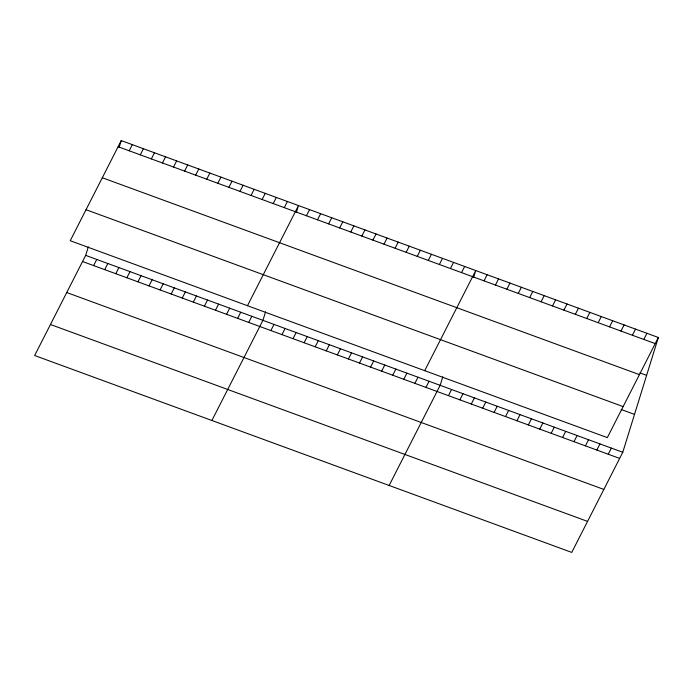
<?xml version="1.0" encoding="UTF-8"?>
<svg xmlns="http://www.w3.org/2000/svg" width="693" height="693" viewBox="0 0 693 693"><rect width="100%" height="100%" fill="white"/><g stroke="black" fill="none" stroke-linecap="round" stroke-linejoin="round"><path stroke-width="1.04" d="M658.35 337.482L607.328 437.621L70.227 240.722L121.249 140.584L658.35 337.482L622.773 452.278L571.751 552.416L34.65 355.518L85.672 255.379L88.314 246.855M119.187 147.219L121.249 140.584M265.558 311.833L262.916 320.357L211.893 420.495M296.439 212.188L298.492 205.561L247.47 305.7M442.801 376.81L440.159 385.334L389.137 485.472M473.683 277.165L475.736 270.539L424.714 370.668M129.193 150.779L132.32 144.646M140.272 154.842L143.399 148.709M93.624 265.575L96.751 259.442M151.351 158.905L154.478 152.772M104.704 269.638L107.831 263.505M162.431 162.968L165.558 156.835M115.774 273.7L118.901 267.567M173.51 167.03L176.637 160.889M126.854 277.763L129.981 271.63M184.589 171.084L187.708 164.951M137.933 281.826L141.06 275.684M195.66 175.147L198.787 169.014M149.012 285.88L152.139 279.747M206.739 179.21L209.866 173.077M160.092 289.943L163.219 283.809M217.819 183.273L220.946 177.139M171.171 294.005L174.289 287.872M228.898 187.335L232.025 181.194M182.242 298.068L185.369 291.935M239.977 191.389L243.104 185.256M193.321 302.131L196.448 295.989M251.057 195.452L254.175 189.319M204.4 306.185L207.528 300.052M262.127 199.515L265.254 193.382M215.48 310.247L218.607 304.114M273.207 203.577L276.334 197.444M226.559 314.31L229.686 308.177M284.286 207.64L287.413 201.498M237.63 318.373L240.757 312.24M248.709 322.436L251.836 316.294M306.445 215.757L309.572 209.624M317.515 219.82L320.642 213.687M270.868 330.552L273.995 324.419M328.595 223.882L331.722 217.749M281.947 334.615L285.074 328.482M339.674 227.945L342.801 221.803M293.026 338.678L296.145 332.545M350.753 231.999L353.88 225.866M304.097 342.74L307.224 336.599M361.833 236.062L364.96 229.929M315.176 346.795L318.304 340.661M372.912 240.124L376.03 233.991M326.256 350.857L329.383 344.724M383.983 244.187L387.11 238.054M337.335 354.92L340.462 348.787M395.062 248.25L398.189 242.108M348.414 358.983L351.542 352.85M406.141 252.304L409.268 246.171M359.494 363.045L362.612 356.904M417.221 256.367L420.348 250.234M370.564 367.099L373.692 360.966M428.3 260.429L431.427 254.296M381.644 371.162L384.771 365.029M439.371 264.492L442.498 258.359M392.723 375.225L395.85 369.092M450.45 268.555L453.577 262.413M403.802 379.288L406.93 373.155M461.529 272.609L464.656 266.476M414.882 383.35L418 377.209M425.952 387.404L429.08 381.271M484.026 280.856L487.144 274.723M495.434 285.04L498.562 278.907M448.449 395.651L451.576 389.518M506.852 289.224L509.979 283.091M459.857 399.835L462.985 393.702M518.26 293.408L521.387 287.274M471.275 404.019L474.402 397.886M529.677 297.592L532.804 291.458M482.692 408.203L485.81 402.07M541.086 301.776L544.213 295.642M494.1 412.387L497.227 406.254M552.503 305.959L555.63 299.826M505.518 416.571L508.645 410.438M563.92 310.143L567.039 304.01M516.926 420.755L520.053 414.622M575.329 314.327L578.456 308.194M528.343 424.939L531.47 418.806M586.746 318.511L589.873 312.378M539.752 429.123L542.879 422.99M598.154 322.695L601.281 316.562M551.169 433.307L554.296 427.174M609.571 326.879L612.699 320.746M562.586 437.491L565.705 431.358M620.98 331.063L624.107 324.93M573.995 441.675L577.122 435.542M632.397 335.247L635.524 329.114M585.412 445.859L588.539 439.726M643.814 339.431L646.933 333.298M596.82 450.043L599.947 443.91M608.237 454.227L611.365 448.094M118.122 146.725L655.223 343.615M639.951 372.921L646.612 375.363M102.313 177.746L639.422 374.636M86.027 209.702L623.137 406.6M621.197 409.511L634.519 414.397M85.672 255.379L622.773 452.278M82.545 261.521L619.646 458.411M66.736 292.541L603.846 489.431M50.459 324.497L587.56 521.396"/></g></svg>
